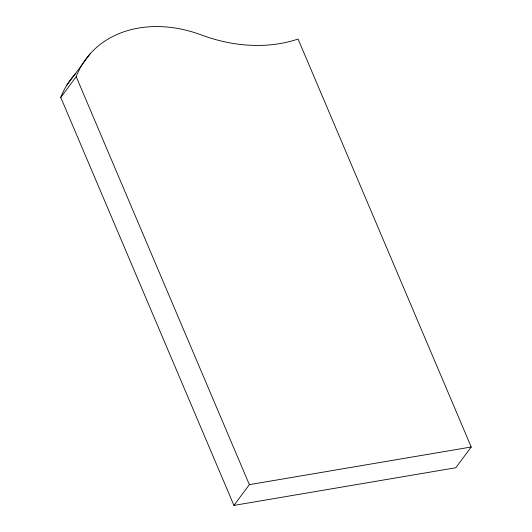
<?xml version="1.0" encoding="UTF-8"?>
<svg xmlns="http://www.w3.org/2000/svg" width="532" height="532" viewBox="0 0 532 532"><rect width="100%" height="100%" fill="white"/><g stroke="black" fill="none" stroke-linecap="round" stroke-linejoin="round"><path stroke-width="0.8" d="M66.726 85.313L90.167 53.785M60.761 97.436L76.202 76.694A120.146 94.018 36.7 0 1 201.282 34.926A151.135 118.27 36.7 0 0 298.066 39.036L471.239 446.993L455.798 467.741L233.934 505.4L60.761 97.436A120.146 94.018 36.7 0 1 75.79 73.363M233.934 505.4L249.368 484.652L471.239 446.993M76.202 76.694L249.368 484.652"/></g></svg>
